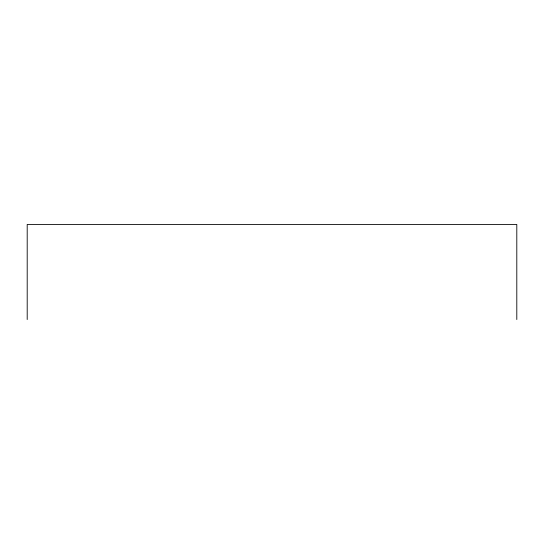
<?xml version="1.0" encoding="UTF-8"?>
<svg xmlns="http://www.w3.org/2000/svg" width="544" height="544" viewBox="0 0 544 544"><rect width="100%" height="100%" fill="white"/><g stroke="black" fill="none" stroke-linecap="round" stroke-linejoin="round"><path stroke-width="0.82" d="M516.8 319.539L516.8 224.461L27.2 224.461L27.2 319.539"/></g></svg>
